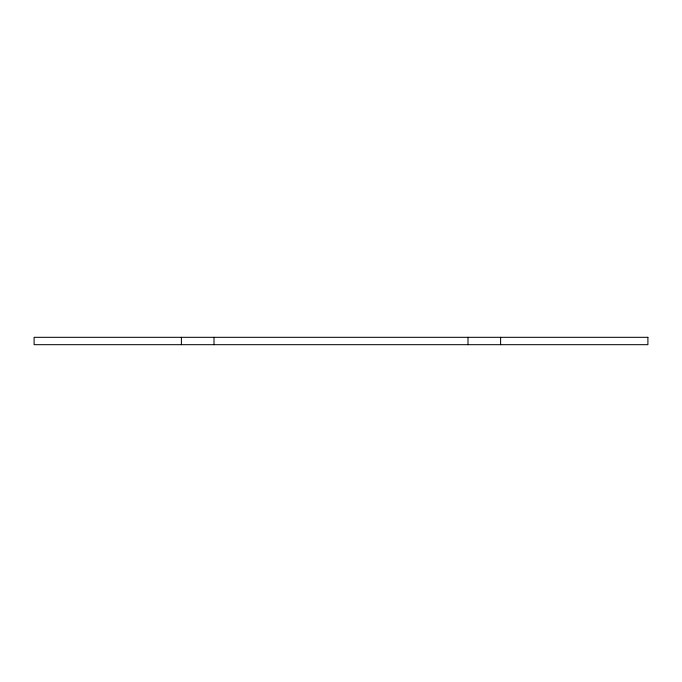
<?xml version="1.0" encoding="UTF-8"?>
<svg xmlns="http://www.w3.org/2000/svg" width="682" height="682" viewBox="0 0 682 682"><rect width="100%" height="100%" fill="white"/><g stroke="black" fill="none" stroke-linecap="round" stroke-linejoin="round"><path stroke-width="1.02" d="M500.605 337.317L500.605 344.683M467.997 337.317L467.997 344.683M214.003 337.317L214.003 344.683M181.395 337.317L181.395 344.683M647.9 337.317L34.1 337.317L34.1 344.683L647.9 344.683L647.9 337.317"/></g></svg>
